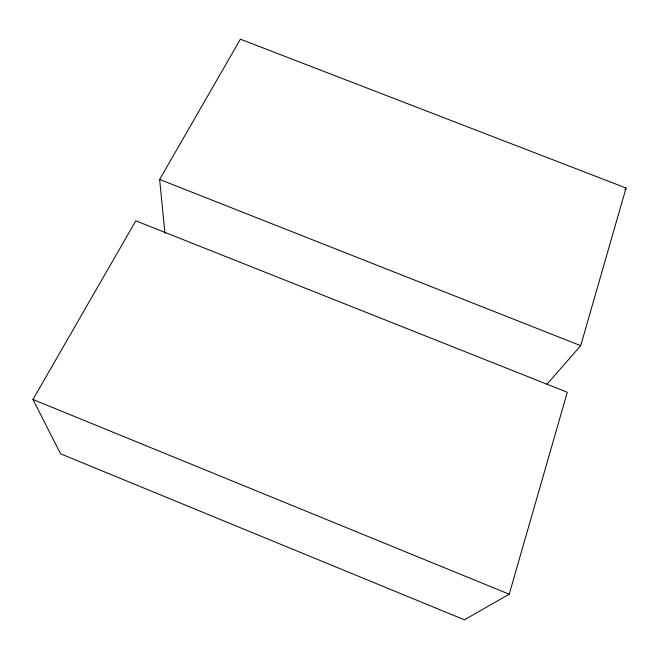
<?xml version="1.0" encoding="UTF-8"?>
<svg xmlns="http://www.w3.org/2000/svg" width="659" height="659" viewBox="0 0 659 659"><rect width="100%" height="100%" fill="white"/><g stroke="black" fill="none" stroke-linecap="round" stroke-linejoin="round"><path stroke-width="0.99" d="M509.218 594.212L567.292 392.294L135.812 220.823L32.95 399.486L60.603 453.812L464.422 619.822L509.218 594.212L32.95 399.486M546.986 384.205L580.703 345.67L626.05 188.013L240.387 39.178L159.635 179.437L164.964 233.385M624.856 189.685L626.05 188.013M159.635 179.437L580.703 345.67"/></g></svg>
